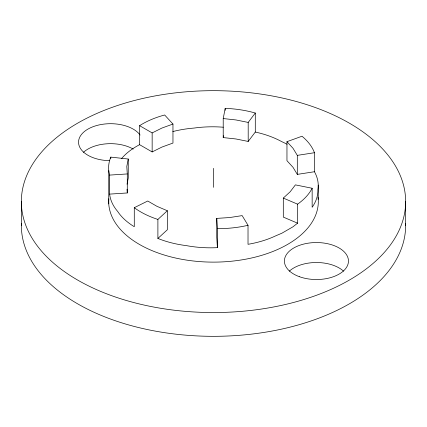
<?xml version="1.0" encoding="UTF-8"?>
<svg xmlns="http://www.w3.org/2000/svg" width="427" height="427" viewBox="0 0 427 427"><rect width="100%" height="100%" fill="white"/><g stroke="black" fill="none" stroke-linecap="round" stroke-linejoin="round"><path stroke-width="0.64" d="M127.043 184.24L128.255 178.038L128.255 159.02L110.806 157.115A78.632 45.395 0 0 0 109.643 175.091L109.643 194.109A78.632 45.395 0 0 0 117.703 211.482A78.632 45.395 0 0 0 134.281 226.71L134.281 207.693L147.742 201.005L156.906 206.3L167.341 210.746L167.341 229.763L157.894 238.442A78.632 45.395 0 0 0 186.45 245.637A78.632 45.395 0 0 0 217.407 247.649L217.407 228.632L216.745 218.389L229.63 217.551L242.157 215.614L248.018 225.291L248.018 244.308A78.632 45.395 0 0 0 275.564 235.901L281.868 233.217L292.943 226.822L297.592 223.182L297.592 204.165A78.632 45.395 0 0 0 312.153 188.264L295.388 184.88L290.205 191.739L283.304 198.08L283.309 217.097L297.592 223.182M223.214 137.579L223.214 118.562L225.2 108.373A78.632 45.395 0 0 1 255.293 113.027L255.293 132.044L248.194 141.444L235.955 138.972L223.214 137.579L223.588 135.669M248.194 141.444L248.194 122.426L255.293 113.027M286.96 141.684L286.96 160.701L293.018 167.32L297.304 174.387L314.453 171.734L314.453 152.717A78.632 45.395 0 0 0 301.996 136.229L286.96 141.684L293.018 148.302L297.304 155.369L297.304 174.387M128.255 159.02L126.803 166.461L127.289 173.944L127.289 192.961L109.643 194.109M157.894 238.442L157.894 219.43L167.341 210.746M139.597 125.666L152.151 132.914L161.982 128.031L172.962 124.049L172.962 143.066L161.982 147.048L152.156 151.932L139.597 144.684L139.597 125.666A78.632 45.395 0 0 1 164.662 114.986L172.962 124.049M297.304 155.369L314.453 152.717M109.643 175.091L127.289 173.944M223.214 118.562L235.955 119.95L248.194 122.426M283.304 198.08L297.592 204.165M217.407 247.649L216.745 237.401L216.745 218.389M127.043 189.22L127.289 192.961M405.65 201.613A192.15 110.935 0 0 1 117.425 297.688A192.15 110.935 0 0 1 117.425 105.538A192.15 110.935 0 0 1 405.65 201.613L405.65 225.387M318.238 185.088L318.238 199.35M312.153 188.264L312.153 207.282A78.632 45.395 0 0 0 317.944 189.609A78.632 45.395 0 0 0 314.453 171.734M225.2 108.373L225.2 110.337M213.5 168.334L213.5 187.352M152.151 132.914L152.156 151.932M110.806 157.115L110.806 158.428M108.762 170.597L108.762 203.876M21.35 201.613L21.35 225.387M318.056 197.418A104.807 60.511 0 0 1 214.616 262.119A104.807 60.511 0 0 1 108.81 198.704M157.894 219.43A78.632 45.395 0 0 1 134.281 207.693M248.018 225.291A78.632 45.395 0 0 1 217.407 228.632M287.04 144.257A78.632 45.395 0 0 0 281.676 141.615A78.632 45.395 0 0 0 255.293 132.044M223.268 127.219A78.632 45.395 0 0 0 194.071 128.063A78.632 45.395 0 0 0 172.823 131.564M121.465 158.7A78.632 45.395 0 0 1 139.597 144.684M109.371 160.664A32.025 18.489 0 0 1 78.728 144.166A32.025 18.489 0 0 1 102.587 124.278A32.025 18.489 0 0 1 140.109 135.049M405.618 223.412A192.15 110.935 0 0 1 213.5 336.321A192.15 110.935 0 0 1 21.382 223.412M289.314 271.172A32.025 18.489 0 0 1 343.548 271.172M83.452 152.316A32.025 18.489 0 0 1 133.213 149.082M299.396 276.696A32.025 18.489 0 0 0 348.437 261.735A32.025 18.489 0 0 0 301.467 244.692A32.025 18.489 0 0 0 299.396 276.696"/></g></svg>
